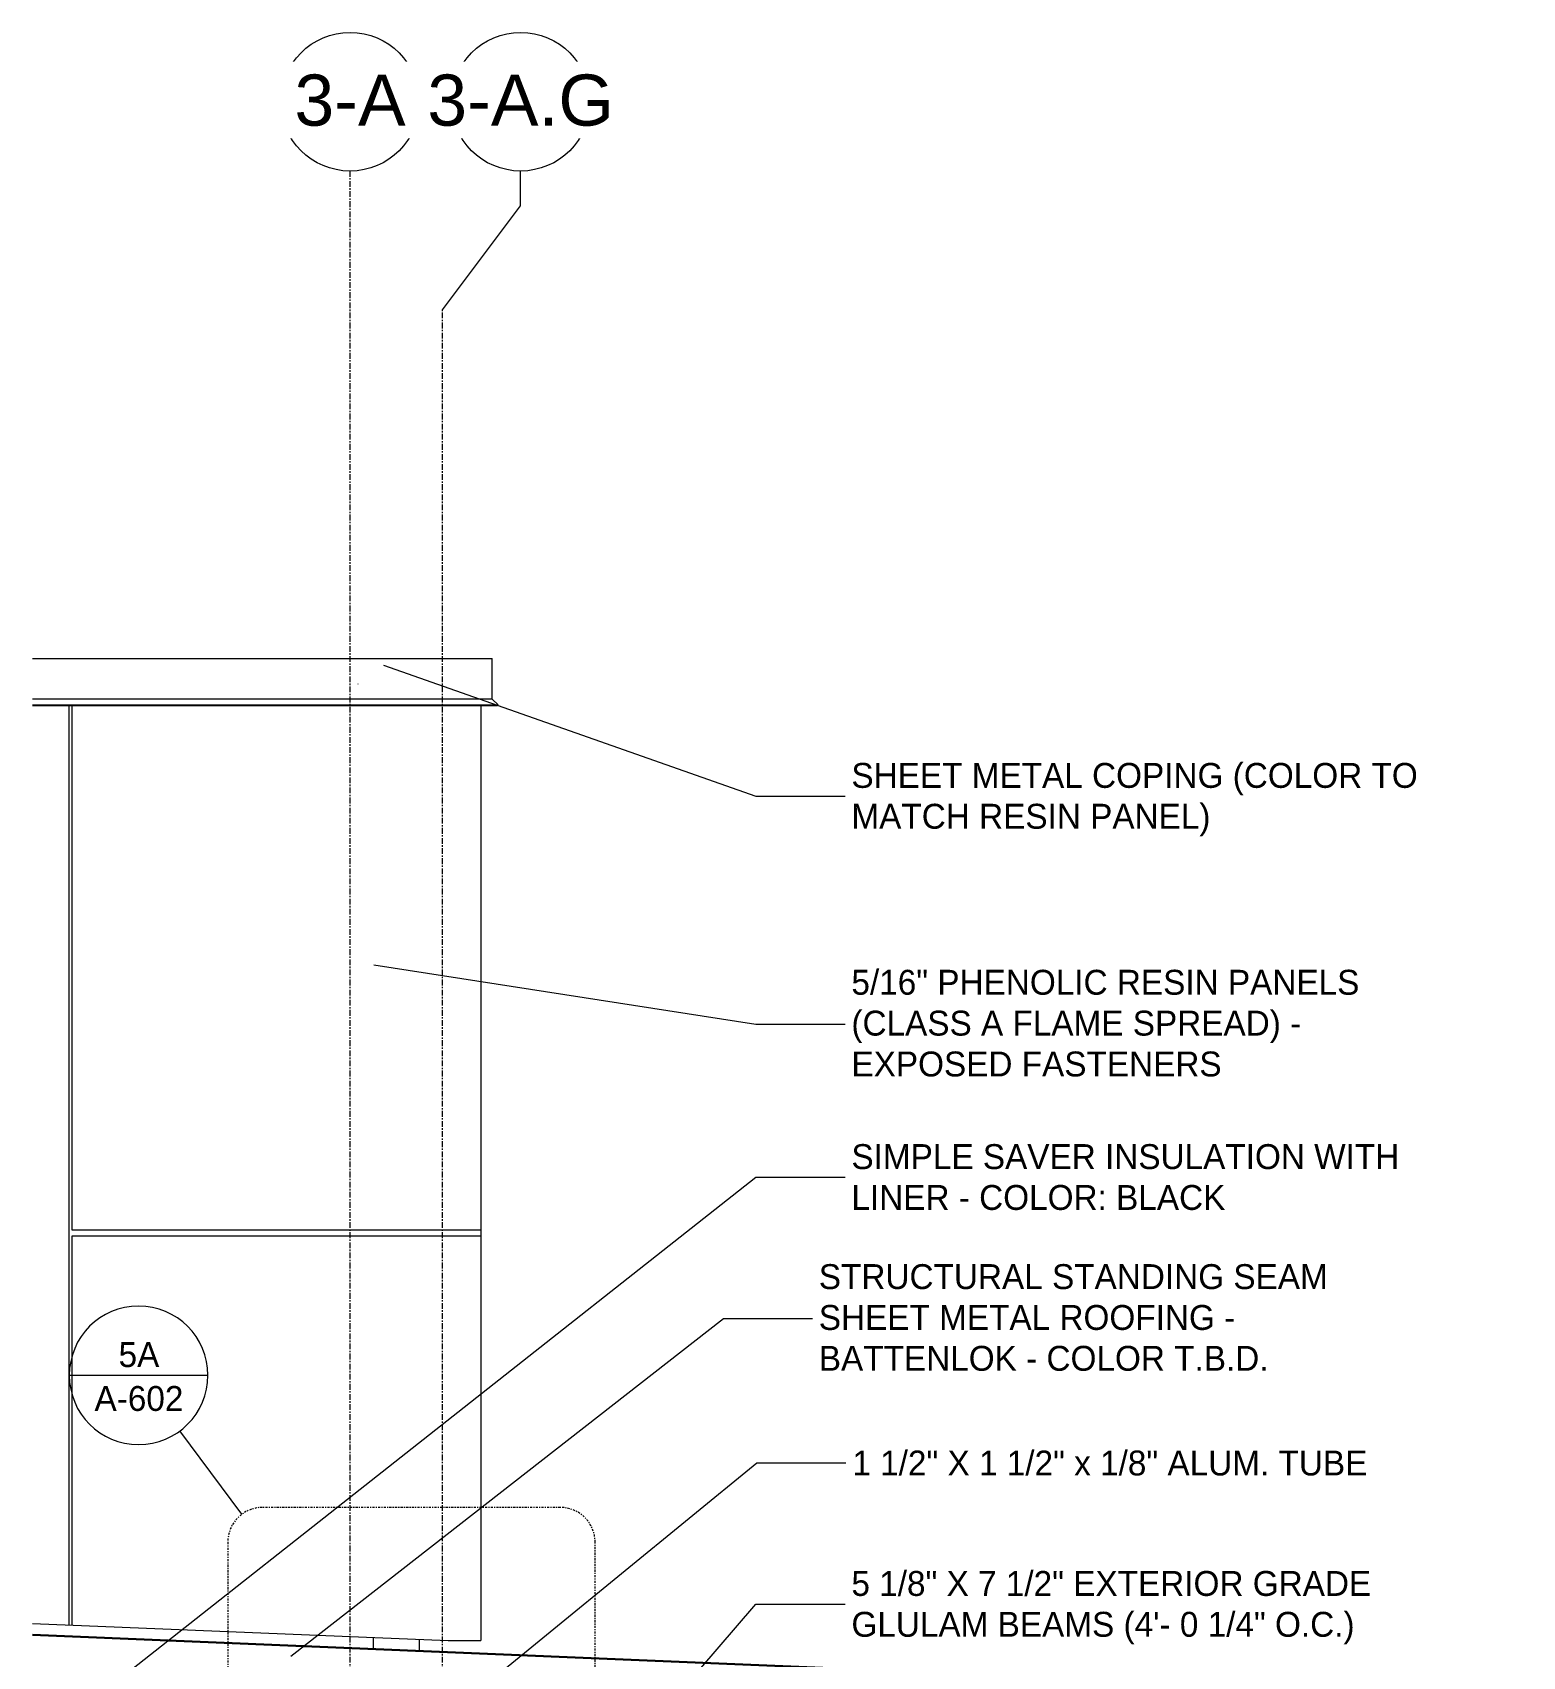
# Model space of a CAD drawing. Header units: inches. Extents: x 22734 to 24094, y -82 to 484.
# Drawn here: x 23581.7 to 23710.7, y 157.1 to 297.7 of the extents above; entities that cross this region are included whole.
import ezdxf

# ---------------------------------------------------------------- set-up
doc = ezdxf.new("R2010")
doc.units = ezdxf.units.IN
doc.header["$MEASUREMENT"] = 0
doc.linetypes.add('Dash Dot 3_16_', pattern=[0.3125, 0.1875, -0.0625, 0, -0.0625])
doc.linetypes.add('Grid Line 1_2_', pattern=[0.875, 0.5, -0.125, 0.125, -0.125])
for name, color, linetype, lineweight in [('A-ANNO-IDEN', 131, 'Continuous', 9), ('A-ANNO-SYMB', 150, 'Continuous', 9), ('A-ROOF', 132, 'Continuous', 30), ('A-WALL', 113, 'Continuous', 30), ('A-WALL-PATT', 111, 'Continuous', 70), ('S-BEAM', 12, 'Continuous', 30), ('S-COLS', 52, 'Continuous', 30), ('S-GRID', 1, 'Continuous', 9), ('S-GRID-IDEN', 1, 'Continuous', 9)]:
    doc.layers.add(name, color=color, linetype=linetype, lineweight=lineweight)
doc.styles.add('Arial_2', font='arial.ttf', dxfattribs={"height": 4.425898})
doc.styles.add('Century Gothic', font='GOTHIC.TTF', dxfattribs={"height": 2.155668})
pattern_1 = [(0, (-67752.23, 145.62), (-193, 193), [48, -145]), (90, (-67752.23, 145.62), (-193, 1e-14), [96, -97]), (180, (-67704.23, 241.62), (-193, 193), [48, -145]), (90, (-67704.23, 145.62), (-193, 1e-14), [96, -97]), (180, (-67704.23, 242.12), (-193, 193), [48, -145]), (90, (-67704.23, 242.12), (-193, 1e-14), [96, -97]), (0, (-67752.23, 338.12), (-193, 193), [48, -145]), (90, (-67752.23, 242.12), (-193, 1e-14), [96, -97]), (0, (-67703.98, 193.38), (-193, 193), [48, -145]), (90, (-67703.98, 145.25), (-193, 1e-14), [48.125, -144.875]), (90, (-67655.98, 145.25), (-193, 1e-14), [48.125, -144.875]), (0, (-67703.98, 289.88), (-193, 193), [48, -145]), (90, (-67703.98, 193.88), (-193, 1e-14), [96, -97]), (180, (-67655.98, 193.88), (-193, 193), [48, -145]), (90, (-67655.98, 193.88), (-193, 1e-14), [96, -97]), (90, (-67703.98, 290.38), (-193, 1e-14), [48, -145]), (180, (-67655.98, 290.38), (-193, 193), [48, -145]), (90, (-67655.98, 290.38), (-193, 1e-14), [48, -145]), (0, (-67655.73, 145.62), (-193, 193), [48, -145]), (90, (-67655.73, 145.62), (-193, 1e-14), [96, -97]), (180, (-67607.73, 241.62), (-193, 193), [48, -145]), (90, (-67607.73, 145.62), (-193, 1e-14), [96, -97]), (180, (-67607.73, 242.12), (-193, 193), [48, -145]), (90, (-67607.73, 242.12), (-193, 1e-14), [96, -97]), (0, (-67655.73, 338.12), (-193, 193), [48, -145]), (90, (-67655.73, 242.12), (-193, 1e-14), [96, -97]), (0, (-67607.48, 193.38), (-193, 193), [48, -145]), (90, (-67607.48, 145.25), (-193, 1e-14), [48.125, -144.875]), (90, (-67559.48, 145.25), (-193, 1e-14), [48.125, -144.875]), (0, (-67607.48, 289.88), (-193, 193), [48, -145]), (90, (-67607.48, 193.88), (-193, 1e-14), [96, -97]), (180, (-67559.48, 193.88), (-193, 193), [48, -145]), (90, (-67559.48, 193.88), (-193, 1e-14), [96, -97]), (90, (-67607.48, 290.38), (-193, 1e-14), [48, -145]), (180, (-67559.48, 290.38), (-193, 193), [48, -145]), (90, (-67559.48, 290.38), (-193, 1e-14), [48, -145])]

# ---------------------------------------------------------------- blocks, each defined once
blk = doc.blocks.new('Girt_C - 8_D-1785278-Wall Section - One Story - Polycarbonate')
at = {"layer": 'S-BEAM', "color": 8, "lineweight": 18}
blk.add_line((-22068.95, 241.3), (-22068.97, 241.3), dxfattribs=at)
blk = doc.blocks.new('Grid - Grid Head - Circle-14747-Wall Section - One Story - Polycarbonate')
at = {"layer": 'S-GRID-IDEN'}
blk.add_circle((-22069.64, 291.71), 6, dxfattribs=at)
blk = doc.blocks.new('Section - Callout Head-19020-Wall Section - One Story - Polycarbonate')
at = {"layer": 'A-ANNO-SYMB'}
blk.add_line((-22093.94, 181.46), (-22081.94, 181.46), dxfattribs=at)
for start, end in [(0, 180), (180, 360)]:
    blk.add_arc((-22087.94, 181.46), 6, start, end, dxfattribs=at)

msp = doc.modelspace()

# ---------------------------------------------------------------- hatches: boundary and pattern name
at = {"layer": 'A-WALL-PATT', "lineweight": 9}
h = msp.add_hatch(dxfattribs=at)
h.set_pattern_fill('FP_33', color=43, style=0, pattern_type=2)
h.set_pattern_definition(pattern_1)
h.paths.add_polyline_path([(23617.72624, 158.48958), (23617.72624, 239.45581), (23581.74401, 239.45581), (23581.74401, 159.98884), (23617.24686, 158.50955)], flags=0)
h = msp.add_hatch(dxfattribs=at)
h.set_pattern_fill('FP_33', color=43, style=0, pattern_type=2)
h.set_pattern_definition(pattern_1)
h.paths.add_polyline_path([(23617.72624, 158.5), (23620.53874, 158.5), (23620.53874, 239.45581), (23617.72624, 239.45581), (23617.72624, 159.54402)], flags=0)

# ---------------------------------------------------------------- linework, layer by layer
at = {"layer": 'A-ANNO-IDEN', "color": 153}
for p, q in [((23612.12369, 242.93494), (23644.35362, 231.6012)), ((23644.35362, 231.6012), (23652.61425, 231.6012)), ((23611.28494, 217.00552), (23644.35362, 211.87177)), ((23644.35362, 211.87177), (23652.61425, 211.87177)), ((23586.85538, 153.28171), (23644.35362, 198.60175)), ((23644.35362, 198.60175), (23652.61425, 198.60175)), ((23604.11098, 157.15637), (23641.5322, 186.39132)), ((23641.5322, 186.39132), (23649.79284, 186.39132)), ((23621.00517, 154.71616), (23644.43508, 173.89782)), ((23644.43508, 173.89782), (23652.69572, 173.89782)), ((23633.27109, 148.7858), (23644.35362, 161.64979)), ((23644.35362, 161.64979), (23652.61425, 161.64979))]:
    msp.add_line(p, q, dxfattribs=at)
at = {"layer": 'A-ANNO-SYMB'}
msp.add_line((23599.85612, 169.42733), (23594.49955, 176.64184), dxfattribs=at)
at = {"layer": 'A-ANNO-SYMB', "linetype": 'Dash Dot 3_16_'}
for p, q in [((23627.43581, 170.01865), (23601.64449, 170.01865)), ((23598.64449, 167.01865), (23598.64449, -3.72596)), ((23630.43581, -3.72596), (23630.43581, 167.01865))]:
    msp.add_line(p, q, dxfattribs=at)
for centre, start, end in [((23601.64449, 167.01865), 90, 180), ((23627.43581, 167.01865), 0, 90)]:
    msp.add_arc(centre, 3, start, end, dxfattribs=at)
at = {"layer": 'A-ROOF', "color": 7}
msp.add_line((23683.97624, 154.72829), (23581.74401, 158.98797), dxfattribs=at)
at = {"layer": 'A-WALL', "color": 8, "lineweight": 18}
for p, q in [((23581.74401, 243.5), (23621.53874, 243.5)), ((23621.53874, 240), (23621.53874, 243.5)), ((23621.53874, 240), (23581.74401, 240)), ((23581.74401, 239.5), (23622.03874, 239.5)), ((23581.74401, 239.45581), (23621.99454, 239.45581)), ((23620.53874, 239.45581), (23620.53874, 158.5)), ((23622.03874, 239.5), (23621.53874, 240)), ((23621.99454, 239.45581), (23622.03874, 239.5)), ((23581.74401, 159.98884), (23617.72624, 158.48958)), ((23617.72624, 158.5), (23620.53874, 158.5)), ((23617.72624, 158.48958), (23617.72624, 158.5))]:
    msp.add_line(p, q, dxfattribs=at)
at = {"layer": 'S-COLS', "color": 8, "lineweight": 18}
for p, q in [((23611.22624, 158.76041), (23611.22624, 157.75954)), ((23615.22624, 157.59288), (23615.22624, 158.59375))]:
    msp.add_line(p, q, dxfattribs=at)
at = {"layer": 'S-GRID', "linetype": 'Grid Line 1_2_'}
for p, q in [((23609.22624, -56.03282), (23609.22624, 285.70748)), ((23617.22624, -56.03282), (23617.22624, 273.70748))]:
    msp.add_line(p, q, dxfattribs=at)
at = {"layer": 'S-GRID'}
for p, q in [((23623.99027, 282.6948), (23623.99027, 285.70748)), ((23617.22624, 273.70748), (23623.99027, 282.6948))]:
    msp.add_line(p, q, dxfattribs=at)

# ---------------------------------------------------------------- block references
at = {"layer": 'A-ANNO-SYMB'}
msp.add_blockref('Section - Callout Head-19020-Wall Section - One Story - Polycarbonate', (45678.86646, 0), dxfattribs=at)
at = {"layer": 'S-BEAM', "color": 8, "lineweight": 18}
msp.add_blockref('Girt_C - 8_D-1785278-Wall Section - One Story - Polycarbonate', (45678.86646, 0), dxfattribs=at)
at = {"layer": 'S-GRID-IDEN'}
for p in [(45678.86646, 0), (45693.63049, 0)]:
    msp.add_blockref('Grid - Grid Head - Circle-14747-Wall Section - One Story - Polycarbonate', p, dxfattribs=at)

# ---------------------------------------------------------------- texts
at = {"layer": 'A-ANNO-SYMB', "char_height": 2.155668, "attachment_point": 2, "line_spacing_factor": 0.984117, "style": 'Century Gothic'}
for s, insert, width in [('5A', (23590.95741, 184.33187), 4.617), ('A-602', (23590.95741, 180.5338), 9.72)]:
    msp.add_mtext(s, dxfattribs=dict(at, insert=insert, width=width))

# ---------------------------------------------------------------- next in the draw order: texts
at = {"layer": 'A-ANNO-IDEN', "char_height": 2.1556677, "attachment_point": 1, "line_spacing_factor": 0.984117, "style": 'Century Gothic', "bg_fill": 3, "box_fill_scale": 1.25, "bg_fill_color": 0, "bg_fill_transparency": 0}
for s, insert, width in [('SHEET METAL COPING (COLOR TO\\PMATCH RESIN PANEL)', (23652.61425, 234.47115), 57.537), ('5/16" PHENOLIC RESIN PANELS\\P(CLASS A FLAME SPREAD) -\\PEXPOSED FASTENERS', (23652.61425, 216.56315), 50.895), ('SIMPLE SAVER INSULATION WITH\\PLINER - COLOR: BLACK', (23652.61425, 201.47171), 53.325), ('STRUCTURAL STANDING SEAM\\PSHEET METAL ROOFING -\\PBATTENLOK - COLOR T.B.D.', (23649.79284, 191.0827), 50.031), ('1 1/2" X 1 1/2" x 1/8" ALUM. TUBE', (23652.69572, 174.94634), 53.811), ('5 1/8" X 7 1/2" EXTERIOR GRADE\\PGLULAM BEAMS (4\'- 0 1/4" O.C.)', (23652.61425, 164.51974), 53.838)]:
    msp.add_mtext(s, dxfattribs=dict(at, insert=insert, width=width))
at = {"layer": 'S-GRID-IDEN', "insert": (23609.22508, 294.06669), "char_height": 4.425898, "width": 11.448, "attachment_point": 2, "line_spacing_factor": 0.938532, "style": 'Arial_2', "bg_fill": 3, "box_fill_scale": 1.25, "bg_fill_color": 0, "bg_fill_transparency": 0}
msp.add_mtext('3-A', dxfattribs=at)

# ---------------------------------------------------------------- next in the draw order: texts
at = {"layer": 'S-GRID-IDEN', "insert": (23623.98912, 294.06669), "char_height": 4.425898, "width": 19.224, "attachment_point": 2, "line_spacing_factor": 0.938532, "style": 'Arial_2', "bg_fill": 3, "box_fill_scale": 1.25, "bg_fill_color": 0, "bg_fill_transparency": 0}
msp.add_mtext('3-A.G', dxfattribs=at)

doc.saveas('drawing.dxf')
